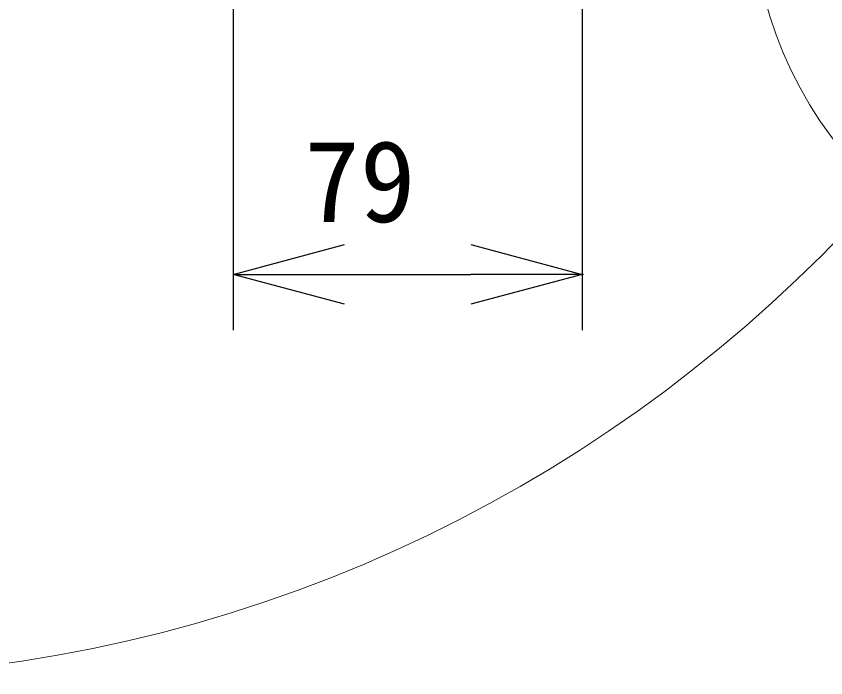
# Model space of a CAD drawing. Units: millimetres, scale not verified. Extents: x -62 to 109, y -56 to 173.
# Drawn here: x -23.69 to -5.51, y 0.31 to 15.15 of the extents above; entities that cross this region are included whole.
import ezdxf
from ezdxf.enums import TextEntityAlignment as Align

# ---------------------------------------------------------------- set-up
doc = ezdxf.new("R2010")
doc.units = ezdxf.units.MM
doc.header["$LTSCALE"] = 0.125
doc.header["$PDMODE"] = 32
doc.header["$PDSIZE"] = 0.025
for name, color, linetype in [('0-0_0', 7, 'Continuous'), ('0-1_DEFPOINTS', 7, 'Continuous'), ('0-6_SUNPO', 7, 'Continuous')]:
    doc.layers.add(name, color=color, linetype=linetype)
doc.layers.add('0-5_GAIKEI', color=1, linetype='Continuous', lineweight=18)
doc.styles.add('ＭＳ ゴシック', font='')
doc.styles.get('ＭＳ ゴシック').set_extended_font_data('MS Gothic')

# ---------------------------------------------------------------- blocks, each defined once
blk = doc.blocks.new('_OPEN30')
at = {"layer": '0-0_0'}
blk.add_line((0, 0), (-1, 0), dxfattribs=at)
blk.add_lwpolyline([(-1, 0.26795), (0, 0), (-1, -0.26795)], dxfattribs=at)
blk = doc.blocks.new('D6')
at = {"layer": '0-1_DEFPOINTS'}
for p in [(-264.4593, 80.3971), (-256.6202, 80.3971), (-256.6202, 71.2294)]:
    blk.add_point(p, dxfattribs=at)
at = {"layer": '0-6_SUNPO'}
for p, q in [((-264.4593, 79.7721), (-264.4593, 69.9794)), ((-256.6202, 79.7721), (-256.6202, 69.9794)), ((-261.9593, 71.2294), (-259.1202, 71.2294))]:
    blk.add_line(p, q, dxfattribs=at)
at = {"layer": '0-6_SUNPO', "xscale": 2.5, "yscale": 2.5, "rotation": 180}
blk.add_blockref('_OPEN30', (-264.4593, 71.2294), dxfattribs=at)
at = {"layer": '0-6_SUNPO', "xscale": 2.5, "yscale": 2.5}
blk.add_blockref('_OPEN30', (-256.6202, 71.2294), dxfattribs=at)
at = {"layer": '0-6_SUNPO', "style": 'ＭＳ ゴシック'}
blk.add_text('79', height=1.833, dxfattribs=at).set_placement((-262.8612, 71.8544), align=Align.BOTTOM_LEFT)

msp = doc.modelspace()

# ---------------------------------------------------------------- linework, layer by layer
at = {"layer": '0-5_GAIKEI'}
for centre, radius in [((-28.4975, 32.6876), 32.3824), ((1.7815, 17.8109), 8.9559)]:
    msp.add_circle(centre, radius, dxfattribs=at)

# ---------------------------------------------------------------- block references
at = {"layer": '0-6_SUNPO'}
msp.add_blockref('D6', (245.6389, -61.8735), dxfattribs=at)

doc.saveas('drawing.dxf')
